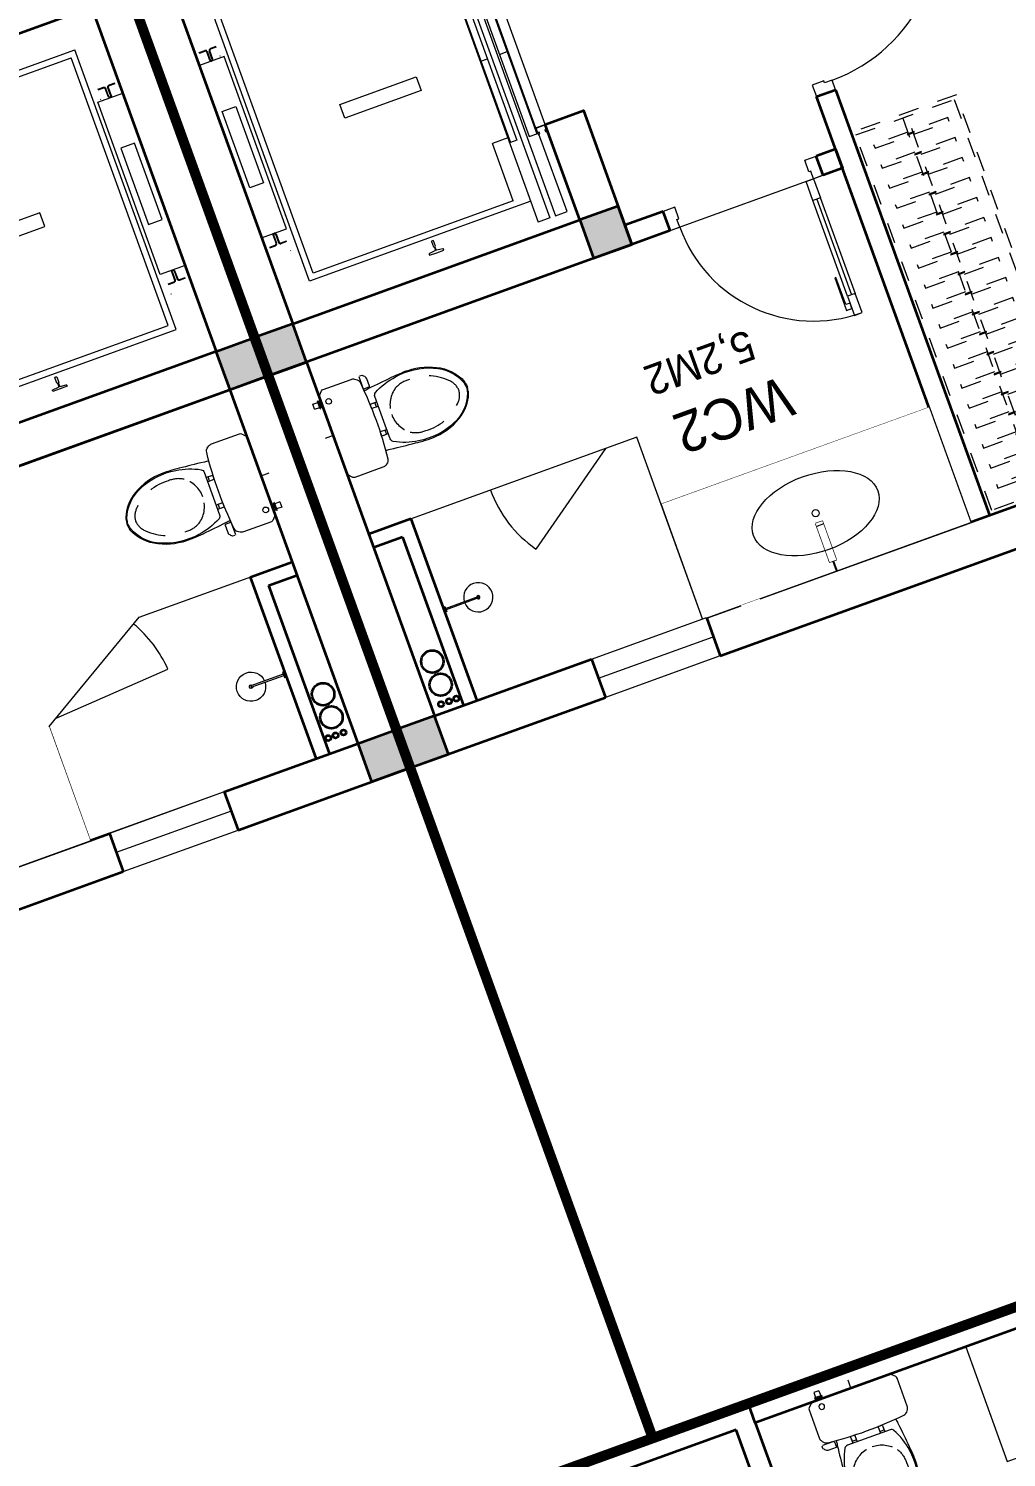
# Model space of a CAD drawing. Header units: metres. Extents: x 568332 to 569219, y 2065964 to 2066430.
# Drawn here: x 568582.67 to 568587.48, y 2066407.11 to 2066414.14 of the extents above; entities that cross this region are included whole.
import ezdxf

# ---------------------------------------------------------------- set-up
doc = ezdxf.new("R2010")
doc.units = ezdxf.units.M
for name, pattern in [('$AUDIT_BAD_LTYPE2', [0]), ('HIDDEN', [0.375, 0.25, -0.125]), ('X-5M-G-MB PHONGNGU$0$HIDDEN2', [0.1875, 0.125, -0.0625]), ('xref-thap C (mb tang 32-2)$0$HIDDEN', [0.375, 0.25, -0.125])]:
    doc.linetypes.add(name, pattern=pattern)
doc.layers.get('0').update_dxf_attribs({"linetype": 'CONTINUOUS'})
doc.layers.get('DEFPOINTS').update_dxf_attribs({"linetype": 'CONTINUOUS'})
for name, color, linetype, lineweight in [('-CONCRETE', 1, 'CONTINUOUS', 35), ('-DIM', 9, 'CONTINUOUS', 13), ('-DOOR', 137, 'CONTINUOUS', 9), ('-FURNITURE', 46, 'CONTINUOUS', 9), ('-HATCH', 8, 'CONTINUOUS', 5), ('-LINE1', 7, 'CONTINUOUS', 18), ('-LINE2', 252, 'CONTINUOUS', 9), ('-TEXT', 7, 'CONTINUOUS', 15), ('-WALL', 4, 'CONTINUOUS', 35), ('TEXT25', 2, 'CONTINUOUS', 13)]:
    doc.layers.add(name, color=color, linetype=linetype, lineweight=lineweight)
doc.layers.add('-RANH GIOI LO DAT', color=12, linetype='CONTINUOUS')
doc.styles.add('T1', font='', dxfattribs={"height": 200})
doc.styles.add('vnavanth', font='', dxfattribs={"width": 0.8})
doc.styles.get('T1').set_extended_font_data('VNgeometric Light')
doc.styles.get('vnavanth').set_extended_font_data('.VnAvantH')

# ---------------------------------------------------------------- blocks, each defined once
blk = doc.blocks.new('A$C18091ED7')
for p, q in [((9.957147995010018e-09, -42.13376978135784), (0, -3.786117304116488e-07)), ((146.1412317672475, -26.59467297248193), (179.181621938591, -26.59467296488583)), ((146.1412317672475, -26.59467297248193), (146.1412317680188, -30.17859706786112)), ((146.1412317680188, -30.17859706786112), (165.7503655985456, -30.17859706340823)), ((153.0594147269658, -36.79204952501459), (146.1412317680188, -30.17859706786112)), ((152.3191092506386, -2.717133611440659e-07), (152.3191092568413, -26.59467297093943)), ((152.3191092506386, -2.717133611440659e-07), (179.1816219322718, -2.654269337654114e-07)), ((153.0594147269658, -36.79204952501459), (165.7503656001572, -36.79204952192958)), ((153.0594147275151, -39.73033438943094), (153.0594147269658, -36.79204952501459)), ((153.0594147275151, -39.73033438943094), (178.4413164740145, -39.73033438349376)), ((153.0594147275151, -39.73033438943094), (178.4413164740145, -39.73033438349376)), ((153.0594147275151, -39.73033438943094), (153.0594147281554, -42.13376974494895)), ((185.3594994290725, -30.17859705851879), (165.7503655985456, -30.17859706340823)), ((178.4413164733487, -36.79204951884458), (165.7503656001572, -36.79204952192958)), ((185.3594994290725, -30.17859705851879), (178.4413164733487, -36.79204951884458)), ((178.4413164733487, -36.79204951884458), (178.4413164740145, -39.73033438349376)), ((178.4413164740145, -39.73033438349376), (178.4413164746547, -42.1337697392446)), ((179.1816219322718, -2.654269337654114e-07), (179.181621938591, -26.59467296488583)), ((179.181621938591, -26.59467296488583), (185.3594994283012, -26.59467296337243)), ((185.3594994283012, -26.59467296337243), (185.3594994290725, -30.17859705851879)), ((-83.25994817525861, -267.3592828898691), (-83.259948167517, -299.9634285944048)), ((-83.25994817257379, -278.4883151478134), (-83.25994817046012, -287.6388527823146)), ((-62.88950393904452, -265.3807882612164), (-81.28145355204106, -265.3807882657275)), ((-60.91100931491019, -267.3592828844266), (-60.91100930728498, -299.9634285889624)), ((60.9110093945892, -267.3592828557594), (60.9110094022144, -299.9634285600623)), ((62.88950401780676, -265.3807882316178), (81.2814536308033, -265.3807882273395)), ((83.25994825493763, -267.3592828505498), (83.25994826256283, -299.9634285550856)), ((83.25994825750604, -278.488315108727), (83.2599482596197, -287.6388527429954)), ((165.3959958605519, -261.9873972070927), (165.3959958671003, -289.7349902229907)), ((167.8691141396885, -259.5142789271486), (228.0810223811895, -259.5142789128586)), ((230.5541406641933, -274.3229751045001), (230.5541406613593, -261.9873971916386)), ((-60.91100930959874, -290.0299398849311), (-83.25994816994717, -290.0299398901407)), ((60.91100939990065, -290.029939856031), (83.25994826024908, -290.0299398510542)), ((167.8691141472664, -292.2081085020036), (206.7175896017579, -292.2081084926904))]:
    blk.add_line(p, q)
for points in [[(230.0000000517721, -218.5046414944518, -0.1374073801801567), (225.4781190853137, -234.6482587013161), (221.7949787454636, -240.7070387715066, -0.2360805181595358), (198.2560902649639, -255.4947853636986, -0.0519608230665726), (-198.2560901437319, -255.4947854572965, -0.236080518165078), (-221.7949786317113, -240.7070388760185), (-225.4781189743626, -234.6482588077488, -0.1374073801809237), (-229.9999999484608, -218.5046416030382), (-229.9999999831671, -71.98694829508895, -0.1989123673786679), (-226.3782021181105, -63.2431547633314), (-208.8906150607545, -45.75556769772083, -0.1989123673792025), (-200.1468215308087, -42.13376982865157), (9.971699910238385e-09, -42.13376978135784), (200.1468215506357, -42.13376973403501, -0.1989123673792025), (208.8906150822841, -45.75556759897154), (226.3782021480001, -63.24315465634572, -0.1989123673791691), (230.0000000170658, -71.98694818626973)], [(144.14367173758, -618.9627606730501, -0.2124047892419209), (26.30999211127346, -734.491494372196, -0.0276853236339062), (-0.5628229983012716, -738.609219571983, -0.0222792448073508), (-26.30999181118386, -734.4914943844487, -0.2124047892421136), (-144.1436714920528, -618.9627607410075, -0.1427957259999892), (-167.2376623962118, -428.0139674870588, -0.0930051380368448), (-127.9331820271946, -309.1271633332653, -0.2564387014614383), (-111.240849547703, -299.9634286007786), (4.746470949612558e-08, -299.9634285748762), (111.2408496426324, -299.9634285482753, -0.2564387014619951), (127.933182126606, -309.1271632729331, -0.0930051380368741), (167.2376625517572, -428.0139674081001, -0.1427957260000456)]]:
    blk.add_lwpolyline(points, format="xyb", close=True)
at = {"linetype": 'xref-thap C (mb tang 32-2)$0$HIDDEN', "ltscale": 100}
blk.add_lwpolyline([(61.00044987679576, -669.0176259216969, -0.1990312026443698), (1.417429302819073e-07, -698.769823720475, -0.1990312026443799), (-61.00044960746891, -669.0176259504806, -0.2189240232571595), (-131.9321382956405, -478.313622940972, -0.1537914605682739), (-112.4681372026971, -403.989815428853, -0.2367011859554165), (5.876427167095244e-08, -347.5870280214876, -0.2367011859554843), (112.4681373467611, -403.9898153757968, -0.1537914605681893), (131.9321384748619, -478.313622878748, -0.2189240232571754)], format="xyb", close=True, dxfattribs=at)
blk.add_circle((165.7503656100234, -78.39166221523192), 13.90362011701458)
for centre, radius, start, end in [((-81.28145355158267, -267.3592828894034), 1.978494623656905, 90.00000001354867, 180.0000000133402), ((-62.88950393858613, -267.3592828848923), 1.978494623656905, 1.334021322268115e-08, 90.00000001354867), ((62.88950401826514, -267.3592828552937), 1.978494623656905, 90.00000001354867, 180.0000000133402), ((81.28145363126168, -267.3592828510155), 1.978494623656905, 1.334021322268115e-08, 90.00000001354867), ((167.8691141402633, -261.9873972065106), 2.473118279571131, 90.00000001354867, 180.0000000133402), ((168.3527972659103, -224.7572911087773), 80.08895368617857, 306.4658507565522, 320.3122930343796), ((228.0810223845983, -274.3229751050822), 2.473118279571131, 320.3122930343796, 1.334021322268115e-08), ((167.8691141466952, -289.7349902224087), 2.473118279571131, 180.0000000133402, 270.0000000135486), ((206.717589598069, -276.6690117186226), 15.53909677420133, 270.0000000135486, 306.4658507565522)]:
    blk.add_arc(centre, radius, start, end)
for points, knots in [([(-155.6468228230951, -259.4535552573798), (-156.6353001506941, -267.2522313103836), (-164.2940232875517, -328.394745314552), (-169.1545302536251, -385.0939582949213), (-183.68571763406, -527.7705276800843), (-135.602968026873, -679.1126648240606), (-50.29344375100118, -735.2493608418445), (-19.70048385594782, -741.0901266933652), (1.531116140540689e-07, -743.6724421556864)], [130.6139379315478, 130.6139379315478, 130.6139379315478, 130.6139379315478, 152.8521090939923, 311.1293507817257, 417.703951170228, 561.3833927516608, 697.6926317810714, 710.812262267882, 710.812262267882, 710.812262267882, 710.812262267882]), ([(155.6468228994709, -259.4535551877343), (156.6353002305841, -267.2522312389628), (164.2940233960289, -328.3947452375724), (169.1545303888706, -385.0939582149149), (183.6857178367027, -527.7705275934422), (135.6029683008201, -679.1126647599449), (50.29344405157826, -735.2493608178338), (19.70048415924612, -741.0901266841101), (1.530679583083838e-07, -743.6724421554536)], [130.613937934949, 130.613937934949, 130.613937934949, 130.613937934949, 152.8521090939923, 311.1293507817257, 417.703951170228, 561.3833927516608, 697.6926317810714, 710.812262267882, 710.812262267882, 710.812262267882, 710.812262267882])]:
    blk.add_open_spline(points, degree=3, knots=knots)
blk = doc.blocks.new('X-5M-DH-2-CORE$0$A$C75E80C28')
at = {"layer": '-LINE2', "linetype": 'Continuous', "ltscale": 2}
for p, q in [((-510.0000099998433, -21.5000000000291), (-510.0000099998579, -50.60000000000582)), ((-506.8000099998899, -21.5000000000291), (-510.0000099998433, -21.5000000000291)), ((-506.8000099998899, -21.5000000000291), (-506.8000099999044, -50.60000000000582)), ((-456.2000100000296, -56.79999999998836), (-500.6000099999364, -56.80000000001746)), ((-456.2000100000441, -60), (-500.600009999951, -60.0000000000291)), ((-456.2000100000296, -70), (-500.6000099999364, -70.0000000000291)), ((-453.2000100000441, -63), (-453.2000100000296, -67)), ((-450.0000099998579, -63), (-450.0000099998433, -67)), ((450.0000100000616, -63), (450.0000100000761, -67)), ((453.200010000015, -63), (453.2000100000296, -67)), ((456.2000100000296, -56.79999999998836), (500.6000100000529, -56.79999999998836)), ((456.200010000015, -60), (500.6000100000383, -60)), ((456.2000100000296, -70), (500.6000100000529, -70)), ((506.8000100001227, -21.5), (510.0000100000761, -21.5)), ((506.8000100001227, -21.5), (506.8000100001082, -50.59999999997672)), ((510.0000100000761, -21.5), (510.0000100000616, -50.59999999997672)), ((-556.8000102631631, -112.4999999912397), (-560.0000102631166, -112.4999999912397)), ((-510.0000099998579, -108.5000000000291), (-510.0000099998433, -79.39999999999418)), ((-506.8000099999044, -108.5000000000291), (-506.8000099998899, -79.39999999999418)), ((-456.2000100000296, -73.19999999995343), (-500.6000099999364, -73.19999999998254)), ((456.2000100000296, -73.19999999995343), (500.6000100000529, -73.19999999995343)), ((456.800009736864, -112.4999999912397), (460.0000097368174, -112.4999999912397)), ((506.8000100001227, -108.5), (506.8000100001227, -79.39999999996508)), ((510.0000100000761, -108.5), (510.0000100000761, -79.39999999996508)), ((-731.0000002632733, -148.9999999649008), (730.9999997367267, -148.9999999649299)), ((-731.0000002698944, -1304.999999934109), (-731.0000002632733, -148.9999999649008)), ((-700.0000002632733, -178.9999999649008), (699.9999997367267, -178.9999999649299)), ((-700.0000002699089, -1224.999999934109), (-700.0000002632733, -178.9999999649008)), ((699.9999997300911, -1224.999999934109), (699.9999997367267, -178.9999999649299)), ((730.9999997301056, -1304.999999934109), (730.9999997367267, -148.9999999649299)), ((-700.0000002699089, -1224.999999934109), (-400.0000002699089, -1224.999999934138)), ((-400.0000002698944, -1304.999999934138), (-400.0000002699089, -1224.999999934138)), ((699.9999997300911, -1224.999999934109), (399.9999997300911, -1224.999999934109)), ((399.9999997301056, -1304.999999934109), (399.9999997300911, -1224.999999934109)), ((839.9999997301056, -1304.999999934109), (-840.0000002698944, -1304.999999934109)), ((-840.0000002698944, -1364.999999934109), (-840.0000002698944, -1304.999999934109)), ((424.9999997301056, -1308.999999934109), (-425.0000002698944, -1308.999999934109)), ((-425.0000002699089, -1342.999999934109), (-425.0000002698944, -1308.999999934109)), ((-2.6989437174052e-07, -1308.999999934109), (-2.699089236557484e-07, -1342.999999934109)), ((424.9999997300911, -1342.999999934109), (424.9999997301056, -1308.999999934109)), ((839.9999997301056, -1364.999999934109), (839.9999997301056, -1304.999999934109)), ((839.9999997301056, -1364.999999934109), (-840.0000002698944, -1364.999999934109)), ((839.9999997301056, -1394.999999934109), (-840.0000002698944, -1394.999999934109)), ((-840.0000002698944, -1394.999999934109), (-840.0000002698944, -1454.999999934109)), ((424.9999997300911, -1342.999999934109), (-425.0000002699089, -1342.999999934109)), ((839.9999997301056, -1394.999999934109), (839.9999997301056, -1454.999999934109)), ((-840.0000002698944, -1454.999999934109), (-435.0000002698944, -1454.999999934109)), ((-435.0000002698944, -1449.999999934109), (-435.0000002699089, -1459.999999934109)), ((-435.0000002698944, -1449.999999934109), (-400.0000002698944, -1449.999999934138)), ((-435.0000002699089, -1459.999999934109), (-425.0000002699089, -1459.999999934109)), ((-433.4000002698012, -1451.599999934086), (-433.4000002698012, -1458.399999934074)), ((-433.4000002698012, -1451.599999934086), (-401.6000002697547, -1451.599999934086)), ((-433.4000002698012, -1458.399999934074), (-425.0000002698944, -1458.399999934074)), ((429.9999997300911, -1405.999999934138), (-430.0000002699089, -1405.999999934109)), ((-430.0000002699089, -1405.999999934109), (-430.0000002698944, -1445.999999934109)), ((429.9999997301056, -1445.999999934138), (-430.0000002698944, -1445.999999934109)), ((-425.0000002698944, -1458.399999934074), (-425.0000002699089, -1459.999999934109)), ((-401.6000002697547, -1451.599999934086), (-401.6000002697256, -1498.399999934074)), ((399.9999997301056, -1449.999999934109), (-400.0000002698944, -1449.999999934138)), ((-400.0000002698944, -1449.999999934138), (-400.0000002698653, -1499.999999934138)), ((-2.699089236557484e-07, -1405.999999934109), (-2.6989437174052e-07, -1445.999999934109)), ((399.9999997301056, -1449.999999934109), (399.9999997301347, -1499.999999934109)), ((434.9999997301056, -1449.999999934109), (399.9999997301056, -1449.999999934109)), ((401.5999997301988, -1451.599999934086), (401.5999997302279, -1498.399999934074)), ((433.3999997302453, -1451.599999934086), (401.5999997301988, -1451.599999934086)), ((433.3999997302453, -1458.399999934074), (424.9999997301056, -1458.399999934074)), ((424.9999997301056, -1458.399999934074), (424.9999997301056, -1459.999999934109)), ((434.9999997301056, -1459.999999934109), (424.9999997301056, -1459.999999934109)), ((429.9999997300911, -1405.999999934138), (429.9999997301056, -1445.999999934138)), ((433.3999997302453, -1451.599999934086), (433.3999997302453, -1458.399999934074)), ((434.9999997301056, -1449.999999934109), (434.9999997301056, -1459.999999934109)), ((839.9999997301056, -1454.999999934109), (434.9999997301056, -1454.999999934109)), ((-435.0000002698653, -1489.999999934109), (-435.0000002698653, -1499.999999934109)), ((-435.0000002698653, -1489.999999934109), (-425.0000002698653, -1489.999999934109)), ((-435.0000002698653, -1499.999999934109), (-400.0000002698653, -1499.999999934138)), ((-433.4000002697721, -1491.599999934086), (-433.4000002697721, -1498.399999934074)), ((-433.4000002697721, -1491.599999934086), (-425.0000002698653, -1491.599999934086)), ((-433.4000002697721, -1498.399999934074), (-401.6000002697256, -1498.399999934074)), ((-425.0000002698653, -1489.999999934109), (-425.0000002698653, -1491.599999934086)), ((434.9999997301347, -1499.999999934109), (399.9999997301347, -1499.999999934109)), ((433.3999997302744, -1498.399999934074), (401.5999997302279, -1498.399999934074)), ((424.9999997301347, -1489.999999934109), (424.9999997301347, -1491.599999934086)), ((434.9999997301347, -1489.999999934109), (424.9999997301347, -1489.999999934109)), ((433.3999997302744, -1491.599999934086), (424.9999997301347, -1491.599999934086)), ((433.3999997302744, -1491.599999934086), (433.3999997302744, -1498.399999934074)), ((434.9999997301347, -1489.999999934109), (434.9999997301347, -1499.999999934109))]:
    blk.add_line(p, q, dxfattribs=at)
for points in [[(-450.0000000000146, 0), (-450, -130), (450, -130), (449.9999999999854, 0)], [(-200, -29), (200.0000000001164, -29), (200.0000000001164, -101), (-200, -101)], [(-36.0000002632587, -583.9999999649008), (35.9999997367413, -583.9999999649008), (35.99999973675585, -983.9999999649008), (-36.00000026324415, -983.9999999649008)]]:
    blk.add_lwpolyline(points, close=True, dxfattribs=at)
for points in [[(-780.0000002632587, -788.9999999649008), (-751.0000002632587, -788.9999999649299, 0.414213562373095), (-750.0000002632733, -787.9999999649008), (-750.0000002632587, -783.9999999649008), (-750.0000002632587, -779.9999999649008, 0.414213562373095), (-751.0000002632733, -778.9999999649299), (-780.0000002632733, -778.9999999649881, -0.2569775838576673), (-784.1207396915852, -781.9399999648449), (-797.9000002631656, -781.939999964874, -0.414213562373095), (-800.9000002631656, -778.939999964874), (-804.0000002632587, -749.4999999649008, 0.414213562373095), (-807.0000002632587, -746.4999999649008), (-812.0000002632587, -746.4999999649008), (-812.0000002632587, -783.9999999649008), (-812.0000002632587, -821.4999999649008), (-807.0000002632587, -821.4999999649008, 0.414213562373095), (-804.0000002632587, -818.4999999649008), (-800.9000002631656, -789.0599999648693, -0.414213562373095), (-797.9000002631656, -786.0599999648693), (-784.1207396915852, -786.0599999648402, -0.2569775838576673), (-780.0000002632587, -788.9999999647553)], [(779.9999997367413, -788.9999999649299), (750.9999997367413, -788.9999999649008, -0.414213562373095), (749.9999997367267, -787.9999999649299), (749.9999997367413, -783.9999999649299), (749.9999997367413, -779.9999999649299, -0.414213562373095), (750.9999997367267, -778.9999999649008), (779.9999997368432, -778.9999999650172, 0.2569775838576673), (784.1207391653006, -781.939999964874), (797.899999736881, -781.9399999648449, 0.414213562373095), (800.899999736881, -778.9399999648449), (803.9999997367413, -749.4999999649008, -0.414213562373095), (806.9999997367413, -746.4999999649008), (811.9999997367413, -746.4999999649008), (811.9999997367413, -783.9999999649008), (811.9999997367413, -821.4999999649008), (806.9999997367413, -821.4999999649008, -0.414213562373095), (803.9999997367413, -818.4999999649008), (800.899999736881, -789.0599999648402, 0.414213562373095), (797.899999736881, -786.0599999648402), (784.1207391653006, -786.0599999648693, 0.2569775838576672), (779.9999997368577, -788.9999999647844)]]:
    blk.add_lwpolyline(points, format="xyb", dxfattribs=at)
for centre, radius, start, end in [((-500.600009999951, -50.60000000000582), 9.400000000001475, 180, 270), ((-500.6000099999364, -79.39999999999418), 9.399999999997844, 90, 180), ((-500.600009999951, -50.60000000000582), 6.200000000004374, 180, 270), ((-456.2000100000441, -63), 6.19999999999713, 0, 90), ((-456.2000100000441, -63), 3.000000000000045, 0, 90), ((-456.2000100000296, -67), 6.20000000000076, 270, 0), ((-456.2000100000296, -67), 2.999999999999834, 270, 0), ((456.200010000015, -63), 6.19999999999713, 90, 180), ((456.2000100000296, -67), 6.20000000000076, 180, 270), ((456.200010000015, -63), 3.000000000000045, 90, 180), ((456.2000100000296, -67), 2.999999999999834, 180, 270), ((500.6000100000383, -50.59999999997672), 6.200000000004374, 270, 0), ((500.6000100000383, -50.59999999997672), 9.400000000001475, 270, 0), ((500.6000100000529, -79.39999999996508), 9.399999999997844, 0, 90), ((-500.6000099999364, -79.39999999999418), 6.19999999999734, 90, 180), ((500.6000100000529, -79.39999999996508), 6.19999999999734, 0, 90)]:
    blk.add_arc(centre, radius, start, end, dxfattribs=at)
blk = doc.blocks.new('A$C5C575821')
at = {"layer": '-CONCRETE'}
h = blk.add_hatch(color=256, dxfattribs=at)
h.dxf.hatch_style = 1
h.paths.add_polyline_path([(-0.00237559899687767, 200.0000000000146), (-0.00237559899687767, 1.455191522836685e-11), (199.9976244010031, 1.455191522836685e-11), (199.9976244010031, 200.0000000000146)])
blk.add_lwpolyline([(-0.00237559899687767, 1.455191522836685e-11), (199.9976244010031, 1.455191522836685e-11), (199.9976244010031, 200.0000000000146), (-0.00237559899687767, 200.0000000000146)], close=True, dxfattribs=at)
blk = doc.blocks.new('A$C3F71457E')
at = {"layer": '-CONCRETE'}
blk.add_lwpolyline([(-8.760252967476845e-09, -100.0000002632005), (0, 400), (-1500, 400.0000000000582), (-1500.00000001755, -1399.999999999942), (-1.754960976541042e-08, -1400), (-7.895869202911854e-08, -900.0000002632005), (199.9999999912397, -900.0000002982852), (199.9999999824504, -1600), (-1700.00000001755, -1600), (-1700, 600), (200, 600), (199.9999999912397, -100.0000002982852), (6.140908226370811e-08, -100.0000002632005)], dxfattribs=at)
at = {"layer": '-LINE1'}
blk.add_line((-7.895869202911854e-08, -900.0000002632005), (-8.760252967476845e-09, -100.0000002632005), dxfattribs=at)
at = {"layer": '-WALL'}
for p in [(-1699.997624401003, 399.9999999999854), (0.00237559899687767, 399.9999999999854), (-1699.997624401081, -1599.999999999959), (0.002375601565972829, -1600.000000021305)]:
    blk.add_blockref('A$C5C575821', p, dxfattribs=at)
at = {"color": 2, "rotation": 90}
blk.add_blockref('X-5M-DH-2-CORE$0$A$C75E80C28', (-1500.00000000876, -499.9999999999418), dxfattribs=at)
blk = doc.blocks.new('shower')
for points in [[(180919.3447017173, -32316.45425928477), (180912.3337561736, -32316.45425928477), (180912.3337561736, -32146.62790954509), (180919.3447017173, -32146.62790954509)], [(180929.3839969719, -32326.62790954066), (180902.2944609144, -32326.62790954066), (180902.2944609144, -32316.45425928477), (180929.3839969719, -32316.45425928477)]]:
    blk.add_lwpolyline(points, close=True)
for radius, start, end in [(72, 272.7906698559544, 267.2093301440456), (8.346062492523743, 294.8355446212717, 245.1644553787283)]:
    blk.add_arc((180915.8392289462, -32146.62790954416), radius, start, end)
blk = doc.blocks.new('M35-T3')
at = {"layer": '-CONCRETE'}
for centre, radius in [((194236.1936765243, -1219040.006238848, 5.66516857499076e-09), 55), ((194205.3669185503, -1218949.50943075, 5.66516857499076e-09), 13), ((194247.1163365663, -1218949.50943075, 5.66516857499076e-09), 13), ((194285.386323516, -1218949.50943075, 5.66516857499076e-09), 13), ((194236.1936765243, -1219160.848689053, 5.66516857499076e-09), 55)]:
    blk.add_circle(centre, radius, dxfattribs=at)
at = {"layer": '-DOOR'}
blk.add_lwpolyline([(195456.4577781208, -1218674.528987646), (194856.445838213, -1218674.528987646), (194856.445838213, -1218874.528987646), (195456.4577781208, -1218874.528987646)], close=True, dxfattribs=at)
blk.add_lwpolyline([(194856.445838213, -1218774.528987646), (195456.45041228, -1218774.573163513)], dxfattribs=at)
at = {"layer": '-FURNITURE'}
for points in [[(194956.5129030525, -1219824.528987646), (194156.445838213, -1219824.528987646), (194156.445838213, -1218874.528987646), (195556.5799678921, -1218874.528987646), (195556.5799678921, -1219469.065485896)], [(195510.3959501081, -1219496.423649089), (194911.7005669257, -1219535.969042703)]]:
    blk.add_lwpolyline(points, dxfattribs=at)
blk.add_arc((195510.3959501081, -1219496.423649089), 600, 183.7790463261789, 210.6413534904615, dxfattribs=at)
at = {"layer": '-RANH GIOI LO DAT', "linetype": 'HIDDEN', "ltscale": 10, "const_width": 49.99999999999999}
blk.add_lwpolyline([(193956.4434626102, -1235254.452119827), (202956.4434623718, -1235950.955012083), (202956.4434626102, -1215170.047161818), (193956.4434626102, -1215170.047161818)], close=True, dxfattribs=at)
at = {"layer": '-WALL'}
for p, q in [((194856.445838213, -1218674.528987646), (193956.445838213, -1218674.528987646)), ((193956.445838213, -1218674.528987646), (193956.445838213, -1232245.481895447)), ((194856.445838213, -1218874.528987646), (194856.445838213, -1218674.528987646)), ((195456.4430529441, -1218874.528987646), (195456.4577781208, -1218674.528987646)), ((197506.5799678922, -1218674.528987646), (195456.4577781208, -1218674.528987646)), ((194856.445838213, -1218874.528987646), (194156.445838213, -1218874.528987646)), ((194156.445838213, -1218874.528987646), (194156.445838213, -1220724.528987646)), ((194306.3325517379, -1219754.528987646), (194306.3325517323, -1218877.462026639)), ((194376.3325517379, -1219824.528987646), (194376.3325517323, -1218877.462026639)), ((197506.5799678921, -1218874.528987646), (195456.4430529441, -1218874.528987646)), ((194306.3325517379, -1219754.528987646), (194156.3325517379, -1219754.528987646)), ((194376.3325517379, -1219824.528987646), (194156.332551738, -1219824.528987646)), ((194156.445838213, -1220724.528987646), (196156.5799678921, -1220724.528987646))]:
    blk.add_line(p, q, dxfattribs=at)
at = {"layer": '-FURNITURE', "xscale": -1, "rotation": 270}
blk.add_blockref('shower', (226702.9604612765, -1400232.07590188), dxfattribs=at)
at = {"layer": '-FURNITURE', "rotation": 90.00365773450814}
blk.add_blockref('A$C18091ED7', (194114.3120685175, -1220274.531677455), dxfattribs=at)
at = {"layer": '-WALL', "xscale": -1}
blk.add_blockref('A$C5C575821', (194156.445838213, -1218874.528987646), dxfattribs=at)
at = {"layer": '-WALL', "xscale": -1, "rotation": 180}
blk.add_blockref('A$C3F71457E', (195656.5799679066, -1222324.547719141), dxfattribs=at)
blk.add_wipeout([(195556.57996789206, -1218874.5289876463), (197056.57996789206, -1218874.5289876463), (197056.5799678921, -1219474.2980071316), (195556.57996789206, -1219469.0654858968)]).dxf.layer = '-FURNITURE'
at = {"layer": '-FURNITURE'}
blk.add_lwpolyline([(195556.5799678921, -1219469.065485896), (194956.5129030525, -1219824.528987646)], dxfattribs=at)
blk = doc.blocks.new('*U149')
at = {"linetype": '$AUDIT_BAD_LTYPE2'}
for p, q in [((70, 100), (70, 699.9999999999982)), ((90, 699.9999999999982), (90, 100))]:
    blk.add_line(p, q, dxfattribs=at)
for points in [[(50, 699.9999999999982), (90, 699.9999999999982), (90, 799.9999999999982), (50, 799.9999999999982), (50, 699.9999999999982)], [(50, 702.9059272893337), (50, 100)], [(50, 100), (90, 100), (90, 0), (50, 0), (50, 100)]]:
    blk.add_lwpolyline(points)
for points in [[(118.2698876160139, 594.5156181119073), (118.2698876160139, 764.1349438079906), (90, 764.1349438079906), (90, 735.8650561920058), (112.6159100928053, 735.8650561920058), (112.6159100928053, 594.5156181119073)], [(0, 0), (50, 0), (50, -40), (60, -40), (60, -99.99999999999272), (0, -99.99999999999272)], [(899.9999999999982, 1.3252863207713e-28), (849.9999999999982, 1.3252863207713e-28), (849.9999999999982, -40.00000000000001), (839.9999999999982, -40.00000000000001), (839.9999999999982, -99.99999999999272), (899.9999999999982, -99.99999999999272)]]:
    blk.add_lwpolyline(points, close=True)
at = {"linetype": '$AUDIT_BAD_LTYPE2', "ltscale": 0.3}
blk.add_arc((50, 0), 799.9999999999982, 0, 90, dxfattribs=at)
blk = doc.blocks.new('*U18')
at = {"linetype": '$AUDIT_BAD_LTYPE2'}
for p, q in [((70, 100), (69.99999999999999, 599.9999999999982)), ((89.99999999999999, 599.9999999999982), (90, 100))]:
    blk.add_line(p, q, dxfattribs=at)
for points in [[(49.99999999999999, 599.9999999999982), (89.99999999999999, 599.9999999999982), (89.99999999999999, 699.9999999999982), (49.99999999999999, 699.9999999999982), (49.99999999999999, 599.9999999999982)], [(49.99999999999999, 602.9059272893337), (50, 100)], [(50, 100), (90, 100), (90, 0), (50, 0), (50, 100)]]:
    blk.add_lwpolyline(points)
for points in [[(118.2698876160139, 494.5156181119073), (118.2698876160139, 664.1349438079906), (89.99999999999999, 664.1349438079906), (89.99999999999999, 635.8650561920058), (112.6159100928053, 635.8650561920058), (112.6159100928053, 494.5156181119073)], [(0, 0), (50, 0), (50, -40), (60, -40), (60, -100.0001724930698), (0, -100.0001724930698)], [(799.9999999999982, 7.105427357601134e-15), (749.9999999999982, 7.105427357601134e-15), (749.9999999999982, -40), (739.9999999999982, -40), (739.9999999999982, -100.0001724930698), (799.9999999999982, -100.0001724930698)]]:
    blk.add_lwpolyline(points, close=True)
at = {"linetype": '$AUDIT_BAD_LTYPE2', "ltscale": 0.3}
blk.add_arc((50, 0), 699.9999999999982, 0, 90, dxfattribs=at)
blk = doc.blocks.new('*U168')
at = {"linetype": 'X-5M-G-MB PHONGNGU$0$HIDDEN2'}
for points in [[(0, 600.0000000004657), (0, 0), (2181.818181820297, -7.813323814654285e-10), (2181.818181820297, 599.9999999996843)], [(2161.818181820297, 579.999661371611), (2161.818181820297, 19.99966137161111), (20, 20.00000000046566), (20, 580.0000000004657)], [(2161.818181820297, 286.6991212946932), (2161.818181820297, 313.0991212946), (20, 313.0991212953813), (19.99999859370291, 286.6991212952417)], [(113.7817614636733, 319.1750910408318), (109.4317788550979, 319.1750910408318), (109.4317788550979, 280.441767644881), (113.7817614636733, 280.441767644881)], [(227.7817614636733, 319.1750910407849), (223.4317788550979, 319.1750910407849), (223.4317788550979, 280.4417676448341), (227.7817614636733, 280.4417676448341)], [(341.7817614636733, 319.175091040738), (337.4317788550979, 319.175091040738), (337.4317788550979, 280.4417676447872), (341.7817614636733, 280.4417676447872)], [(455.7817614636733, 319.1750910406911), (451.4317788550979, 319.1750910406911), (451.4317788550979, 280.4417676447403), (455.7817614636733, 280.4417676447403)], [(569.7817614636733, 319.1750910406442), (565.431778855098, 319.1750910406442), (565.431778855098, 280.4417676446934), (569.7817614636733, 280.4417676446934)], [(683.7817614636733, 319.1750910405973), (679.431778855098, 319.1750910405973), (679.431778855098, 280.4417676446465), (683.7817614636733, 280.4417676446465)], [(797.7817614636733, 319.1750910405504), (793.431778855098, 319.1750910405504), (793.431778855098, 280.4417676445996), (797.7817614636733, 280.4417676445996)], [(911.7817614636733, 319.1750910405035), (907.431778855098, 319.1750910405035), (907.431778855098, 280.4417676445527), (911.7817614636733, 280.4417676445527)], [(1025.781761463673, 319.1750910404566), (1021.431778855098, 319.1750910404566), (1021.431778855098, 280.4417676445057), (1025.781761463673, 280.4417676445057)], [(1139.781761463673, 319.1750910404097), (1135.431778855098, 319.1750910404097), (1135.431778855098, 280.4417676444588), (1139.781761463673, 280.4417676444588)], [(1253.781761463673, 319.1750910403628), (1249.431778855098, 319.1750910403628), (1249.431778855098, 280.4417676444119), (1253.781761463673, 280.4417676444119)], [(1367.781761463673, 319.1750910403159), (1363.431778855098, 319.1750910403159), (1363.431778855098, 280.441767644365), (1367.781761463673, 280.441767644365)], [(1481.781761463673, 319.175091040269), (1477.431778855098, 319.175091040269), (1477.431778855098, 280.4417676443181), (1481.781761463673, 280.4417676443181)], [(1595.781761463673, 319.175091040222), (1591.431778855098, 319.175091040222), (1591.431778855098, 280.4417676442712), (1595.781761463673, 280.4417676442712)], [(1709.781761463673, 319.1750910401751), (1705.431778855098, 319.1750910401751), (1705.431778855098, 280.4417676442243), (1709.781761463673, 280.4417676442243)], [(1823.781761463673, 319.1750910401282), (1819.431778855098, 319.1750910401282), (1819.431778855098, 280.4417676441774), (1823.781761463673, 280.4417676441774)], [(1937.781761463673, 319.1750910400813), (1933.431778855098, 319.1750910400813), (1933.431778855098, 280.4417676441305), (1937.781761463673, 280.4417676441305)], [(2051.781761463673, 319.1750910400344), (2047.431778855098, 319.1750910400344), (2047.431778855098, 280.4417676440836), (2051.781761463673, 280.4417676440836)]]:
    blk.add_lwpolyline(points, close=True, dxfattribs=at)
for points in [[(122.2409142897814, 313.1103512093413), (122.2409142897814, 515.2497102723445), (100.1765458012815, 515.2497102723445), (100.1765458012815, 313.1103512093413)], [(236.2409142897814, 313.1103512092944), (236.2409142897814, 515.2497102722975), (214.1765458012815, 515.2497102722975), (214.1765458012815, 313.1103512092944)], [(350.2409142897814, 313.1103512092475), (350.2409142897814, 515.2497102722507), (328.1765458012815, 515.2497102722507), (328.1765458012815, 313.1103512092475)], [(464.2409142897814, 313.1103512092006), (464.2409142897814, 515.2497102722037), (442.1765458012815, 515.2497102722037), (442.1765458012815, 313.1103512092006)], [(578.2409142897814, 313.1103512091537), (578.2409142897814, 515.2497102721569), (556.1765458012815, 515.2497102721569), (556.1765458012815, 313.1103512091537)], [(692.2409142897814, 313.1103512091068), (692.2409142897814, 515.24971027211), (670.1765458012815, 515.24971027211), (670.1765458012815, 313.1103512091068)], [(806.2409142897814, 313.1103512090599), (806.2409142897814, 515.249710272063), (784.1765458012815, 515.249710272063), (784.1765458012815, 313.1103512090599)], [(920.2409142897814, 313.110351209013), (920.2409142897814, 515.2497102720162), (898.1765458012815, 515.2497102720162), (898.1765458012815, 313.110351209013)], [(1034.240914289781, 313.1103512089661), (1034.240914289781, 515.2497102719692), (1012.176545801281, 515.2497102719692), (1012.176545801281, 313.1103512089661)], [(1148.240914289781, 313.1103512089192), (1148.240914289781, 515.2497102719224), (1126.176545801281, 515.2497102719224), (1126.176545801281, 313.1103512089192)], [(1262.240914289781, 313.1103512088723), (1262.240914289781, 515.2497102718754), (1240.176545801281, 515.2497102718754), (1240.176545801281, 313.1103512088723)], [(1376.240914289781, 313.1103512088254), (1376.240914289781, 515.2497102718285), (1354.176545801281, 515.2497102718285), (1354.176545801281, 313.1103512088254)], [(1490.240914289781, 313.1103512087785), (1490.240914289781, 515.2497102717816), (1468.176545801281, 515.2497102717816), (1468.176545801281, 313.1103512087785)], [(1604.240914289781, 313.1103512087315), (1604.240914289781, 515.2497102717347), (1582.176545801281, 515.2497102717347), (1582.176545801281, 313.1103512087315)], [(1718.240914289781, 313.1103512086846), (1718.240914289781, 515.2497102716878), (1696.176545801281, 515.2497102716878), (1696.176545801281, 313.1103512086846)], [(1832.240914289781, 313.1103512086377), (1832.240914289781, 515.2497102716409), (1810.176545801281, 515.2497102716409), (1810.176545801281, 313.1103512086377)], [(1946.240914289781, 313.1103512085908), (1946.240914289781, 515.2497102715939), (1924.176545801281, 515.2497102715939), (1924.176545801281, 313.1103512085908)], [(2060.240914289781, 313.1103512085439), (2060.240914289781, 515.2497102715471), (2038.176545801281, 515.2497102715471), (2038.176545801281, 313.1103512085439)], [(100.1765458012815, 286.7103512094345), (100.1765458012815, 92.0852110228024), (122.2409142897814, 92.0852110228024), (122.2409142897814, 286.7103512094345)], [(214.1765458012815, 286.7103512093876), (214.1765458012815, 92.08521102275549), (236.2409142897814, 92.08521102275549), (236.2409142897814, 286.7103512093876)], [(328.1765458012815, 286.7103512093407), (328.1765458012815, 92.08521102270858), (350.2409142897814, 92.08521102270858), (350.2409142897814, 286.7103512093407)], [(442.1765458012815, 286.7103512092938), (442.1765458012815, 92.08521102266168), (464.2409142897814, 92.08521102266168), (464.2409142897814, 286.7103512092938)], [(556.1765458012815, 286.7103512092469), (556.1765458012815, 92.08521102261477), (578.2409142897814, 92.08521102261477), (578.2409142897814, 286.7103512092469)], [(670.1765458012815, 286.7103512092), (670.1765458012815, 92.08521102256786), (692.2409142897814, 92.08521102256786), (692.2409142897814, 286.7103512092)], [(784.1765458012815, 286.7103512091531), (784.1765458012815, 92.08521102252095), (806.2409142897814, 92.08521102252095), (806.2409142897814, 286.7103512091531)], [(898.1765458012815, 286.7103512091062), (898.1765458012815, 92.08521102247404), (920.2409142897814, 92.08521102247404), (920.2409142897814, 286.7103512091062)], [(1012.176545801281, 286.7103512090592), (1012.176545801281, 92.08521102242715), (1034.240914289781, 92.08521102242715), (1034.240914289781, 286.7103512090592)], [(1126.176545801281, 286.7103512090123), (1126.176545801281, 92.08521102238024), (1148.240914289781, 92.08521102238024), (1148.240914289781, 286.7103512090123)], [(1240.176545801281, 286.7103512089654), (1240.176545801281, 92.08521102233333), (1262.240914289781, 92.08521102233333), (1262.240914289781, 286.7103512089654)], [(1354.176545801281, 286.7103512089186), (1354.176545801281, 92.08521102228642), (1376.240914289781, 92.08521102228642), (1376.240914289781, 286.7103512089186)], [(1468.176545801281, 286.7103512088717), (1468.176545801281, 92.0852110222395), (1490.240914289781, 92.0852110222395), (1490.240914289781, 286.7103512088717)], [(1582.176545801281, 286.7103512088247), (1582.176545801281, 92.0852110221926), (1604.240914289781, 92.0852110221926), (1604.240914289781, 286.7103512088247)], [(1696.176545801281, 286.7103512087778), (1696.176545801281, 92.0852110221457), (1718.240914289781, 92.0852110221457), (1718.240914289781, 286.7103512087778)], [(1810.176545801281, 286.7103512087309), (1810.176545801281, 92.08521102209879), (1832.240914289781, 92.08521102209879), (1832.240914289781, 286.7103512087309)], [(1924.176545801281, 286.710351208684), (1924.176545801281, 92.08521102205188), (1946.240914289781, 92.08521102205188), (1946.240914289781, 286.710351208684)], [(2038.176545801281, 286.7103512086371), (2038.176545801281, 92.08521102200497), (2060.240914289781, 92.08521102200497), (2060.240914289781, 286.7103512086371)]]:
    blk.add_lwpolyline(points, dxfattribs=at)
blk = doc.blocks.new('Sink_Cicle')
blk.add_lwpolyline([(17.49999987077899, -50.00226151314564), (-17.49999987077899, -49.99773848685436), (-17.51615354442038, -252.2967581441626), (17.48384613892995, -252.3012811850058)], close=True)
blk.add_circle((0, -300), 17.5)
at = {"layer": 'DEFPOINTS'}
blk.add_line((0, -100), (0, 0), dxfattribs=at)
blk.add_wipeout([(17.499999870775355, -50.00226151314928), (-17.49999987078263, -49.99773848685436), (-17.516153544427652, -252.29675814416623), (17.48384613892631, -252.3012811850058)])
at = {"layer": '-FURNITURE', "linetype": 'Continuous'}
blk.add_ellipse((0, -300), major_axis=(-325, 0), ratio=0.5846153846153846, dxfattribs=at)
blk.add_line((-17.51421511289664, -237.2967582757119), (17.48578462866135, -237.3012813020032))
blk = doc.blocks.new('*U248')
at = {"ltscale": 300}
blk.add_lwpolyline([(0, 0), (1399.999984714887, 0), (1399.999984714887, -600), (0, -600)], close=True, dxfattribs=at)
blk.add_wipeout([(0, 7.275957614183426e-12), (1399.9999847148765, 7.275957614183426e-12), (1399.9999847148765, -600), (0, -600)], dxfattribs=at)
blk.add_blockref('Sink_Cicle', (699.9999923574433, 0), dxfattribs=at)
blk = doc.blocks.new('M36-T3')
at = {"layer": '-CONCRETE'}
for centre, radius in [((204347.7030396392, -1285783.163725666, 5.66516857499076e-09), 13), ((204385.9730265889, -1285783.163725666, 5.66516857499076e-09), 13), ((204427.7224446049, -1285783.163725666, 5.66516857499076e-09), 13), ((204396.8956866309, -1285873.660533764, 5.66516857499076e-09), 55), ((204396.8956866309, -1285994.502983969, 5.66516857499076e-09), 55)]:
    blk.add_circle(centre, radius, dxfattribs=at)
at = {"layer": '-DOOR'}
blk.add_lwpolyline([(203656.756811455, -1285639.8601559), (203056.7568114549, -1285639.8601559)], dxfattribs=at)
at = {"layer": '-FURNITURE'}
blk.add_lwpolyline([(203240.9673113538, -1286689.860155906), (203729.7369917681, -1286341.859869257)], dxfattribs=at)
blk.add_arc((203240.9673113538, -1286689.860155906), 600, 0, 35.45057624823998, dxfattribs=at)
at = {"layer": '-HATCH'}
blk.add_line((202576.6804098311, -1287589.860138832), (201776.6804098311, -1287589.860138832), dxfattribs=at)
at = {"layer": '-RANH GIOI LO DAT', "linetype": 'HIDDEN', "ltscale": 10, "const_width": 50}
blk.add_lwpolyline([(193676.7568112435, -1296268.498691544), (198661.8510079722, -1301654.2911939), (204676.7568113413, -1302119.780004031), (204676.7568113413, -1282035.375045632), (193676.7568116956, -1282035.375045334)], close=True, dxfattribs=at)
at = {"layer": '-WALL'}
for p, q in [((203056.7568114549, -1285539.860155886), (197676.7568114011, -1285539.86015593)), ((203056.7568114549, -1285739.860155883), (203056.7568114549, -1285539.860155886)), ((204676.756811401, -1285539.860155913), (203656.756811455, -1285539.860155899)), ((203656.7568114549, -1285739.860155901), (203656.756811455, -1285539.860155899)), ((204676.756811401, -1298694.627488389), (204676.756811401, -1285539.860155913)), ((202776.6802847527, -1285739.860155913), (197876.7568114011, -1285739.860155913)), ((201576.6804086208, -1287964.778066231), (201576.680435281, -1285739.860155913)), ((201676.68044533, -1285739.860155913), (201676.680403543, -1287964.778066231)), ((203056.7568114549, -1285739.860155883), (202876.6802847527, -1285739.86015589)), ((204476.756811401, -1285739.860155913), (203656.7568114549, -1285739.860155901)), ((204256.7568114011, -1286689.860155906), (204256.7568114173, -1285739.860155909)), ((204326.7568114011, -1286619.860155906), (204326.7568114173, -1285739.860155909)), ((204476.756811401, -1287589.860155906), (204476.756811401, -1285739.860155913)), ((204326.7568114011, -1286619.860155906), (204476.7568114011, -1286619.860155906)), ((204256.7568114011, -1286689.860155906), (204476.756811401, -1286689.860155906)), ((201676.6804105845, -1287589.860137124), (201776.680409831, -1287589.860138832)), ((201676.6804105845, -1287689.860137124), (201676.6804105845, -1287589.860137124)), ((201776.680409831, -1287589.860138832), (201776.6804079529, -1287689.860138832)), ((202576.6804098311, -1287589.860152491), (202776.6802847525, -1287589.860155906)), ((202576.6804098311, -1287589.860152491), (202576.680407953, -1287689.86015249)), ((201676.6804105845, -1287689.860137124), (201776.6804079529, -1287689.860138832)), ((202576.680407953, -1287689.86015249), (202776.7568113997, -1287689.860155906)), ((201676.680403543, -1287964.778066231), (201576.6803766489, -1287964.778066231))]:
    blk.add_line(p, q, dxfattribs=at)
at = {"layer": '-DOOR'}
blk.add_blockref('*U18', (201776.680409831, -1287589.860138832), dxfattribs=at)
at = {"layer": '-DOOR', "rotation": 90.00000000000001}
blk.add_blockref('*U149', (201576.6803766489, -1288864.778066231), dxfattribs=at)
at = {"layer": '-FURNITURE', "extrusion": (0, 0, -1), "xscale": -0.916666666665974, "yscale": 0.916666666665974, "zscale": -0.916666666665974, "rotation": 270}
blk.add_blockref('*U168', (-201576.6803555988, -1287739.860155914), dxfattribs=at)
at = {"layer": '-FURNITURE'}
for name, p, rotation in [('shower', (171963.8135880071, -1467136.715487907), 90.01066851174387), ('A$C18091ED7', (204518.8905811823, -1287205.322196925), 270)]:
    blk.add_blockref(name, p, dxfattribs=dict(at, rotation=rotation))
at = {"layer": '-WALL'}
blk.add_blockref('A$C5C575821', (204476.7591870362, -1285739.860156118), dxfattribs=at)
at = {"layer": '-WALL', "rotation": 180}
blk.add_blockref('A$C3F71457E', (202976.7568113834, -1289189.860155906), dxfattribs=at)
at = {"layer": '-TEXT', "color": 2, "style": 'vnavanth'}
blk.add_text('wc2', height=199.9591899200177, dxfattribs=at).set_placement((202295.4022160892, -1286730.588873867))
at = {"layer": 'TEXT25', "style": 'T1'}
blk.add_text('5,2M2', height=150, rotation=359.9999999899488, dxfattribs=at).set_placement((202382.6004200747, -1287003.696802553))
at = {"layer": '-FURNITURE', "extrusion": (0, 0, -1), "xscale": -1, "zscale": -1}
blk.add_blockref('*U248', (-201676.68044533, -1285739.860155913), dxfattribs=at)
at = {"layer": '-DOOR'}
blk.add_lwpolyline([(203056.7568114549, -1285539.860155886), (203656.7568114549, -1285539.860155886), (203656.7568114549, -1285739.860155901), (203056.7568114549, -1285739.860155901)], close=True, dxfattribs=at)
at = {"layer": '-FURNITURE'}
blk.add_lwpolyline([(203076.6804300449, -1285739.860155913), (203076.6804300449, -1286689.860155906), (204476.756811401, -1286689.860155906)], dxfattribs=at)
blk = doc.blocks.new('M1-T3.1')
at = {"layer": '-CONCRETE', "color": 1, "linetype": 'HIDDEN', "ltscale": 10, "const_width": 50}
blk.add_lwpolyline([(339345.991792275, 50951.97500556499), (345345.9680453291, 50951.97500556491), (345346.0170700845, 30951.99839157377), (339346.0408170305, 30951.99839157377)], close=True, dxfattribs=at)
at = {"layer": '-FURNITURE'}
blk.add_lwpolyline([(345245.9792449413, 38651.62337781556), (345245.9694478121, 40351.32343463), (344645.9694478121, 40351.32343463), (344645.9694478121, 38651.62337791623)], close=True, dxfattribs=at)
at = {"layer": '-WALL'}
for p, q in [((345345.9729480137, 48951.87497539158), (345346.0088166195, 33951.68456394272)), ((345245.9764448059, 41551.74889180675), (345245.9764448436, 42551.91433822194)), ((343795.8878564499, 41551.74889189328), (345245.9764448059, 41551.74889180675)), ((345245.9764447965, 41451.74889180675), (343695.8878564476, 41451.74889190021)), ((345245.9764445329, 38651.62337781553), (345245.9764447965, 41451.74889180675))]:
    blk.add_line(p, q, dxfattribs=at)
at = {"layer": '-WALL', "color": 2}
blk.add_line((345245.9764447965, 41451.74889180675), (345345.9905307586, 41451.74912627244), dxfattribs=at)
at = {"layer": '-FURNITURE', "xscale": -1, "rotation": 270}
blk.add_blockref('A$C18091ED7', (345288.1116528042, 40951.53616320842), dxfattribs=at)

msp = doc.modelspace()

# ---------------------------------------------------------------- block references
at = {"layer": '-DIM', "xscale": 0.001, "yscale": 0.001, "zscale": 0.001, "rotation": 199.8842788573445}
msp.add_blockref('M36-T3', (569214.2633851852, 2065271.219851052), dxfattribs=at)

# ---------------------------------------------------------------- next in the draw order: block references
at = {"layer": '-DIM', "xscale": 0.001, "yscale": 0.001, "zscale": 0.001, "rotation": 199.8842788561467}
msp.add_blockref('M35-T3', (569181.4398629449, 2065330.452558056), dxfattribs=at)

# ---------------------------------------------------------------- next in the draw order: block references
at = {"layer": '-DIM', "xscale": 0.001, "yscale": 0.001, "zscale": 0.001, "rotation": 109.8840146909422}
msp.add_blockref('M1-T3.1', (568742.6498585248, 2066096.717416206), dxfattribs=at)

doc.saveas('drawing.dxf')
